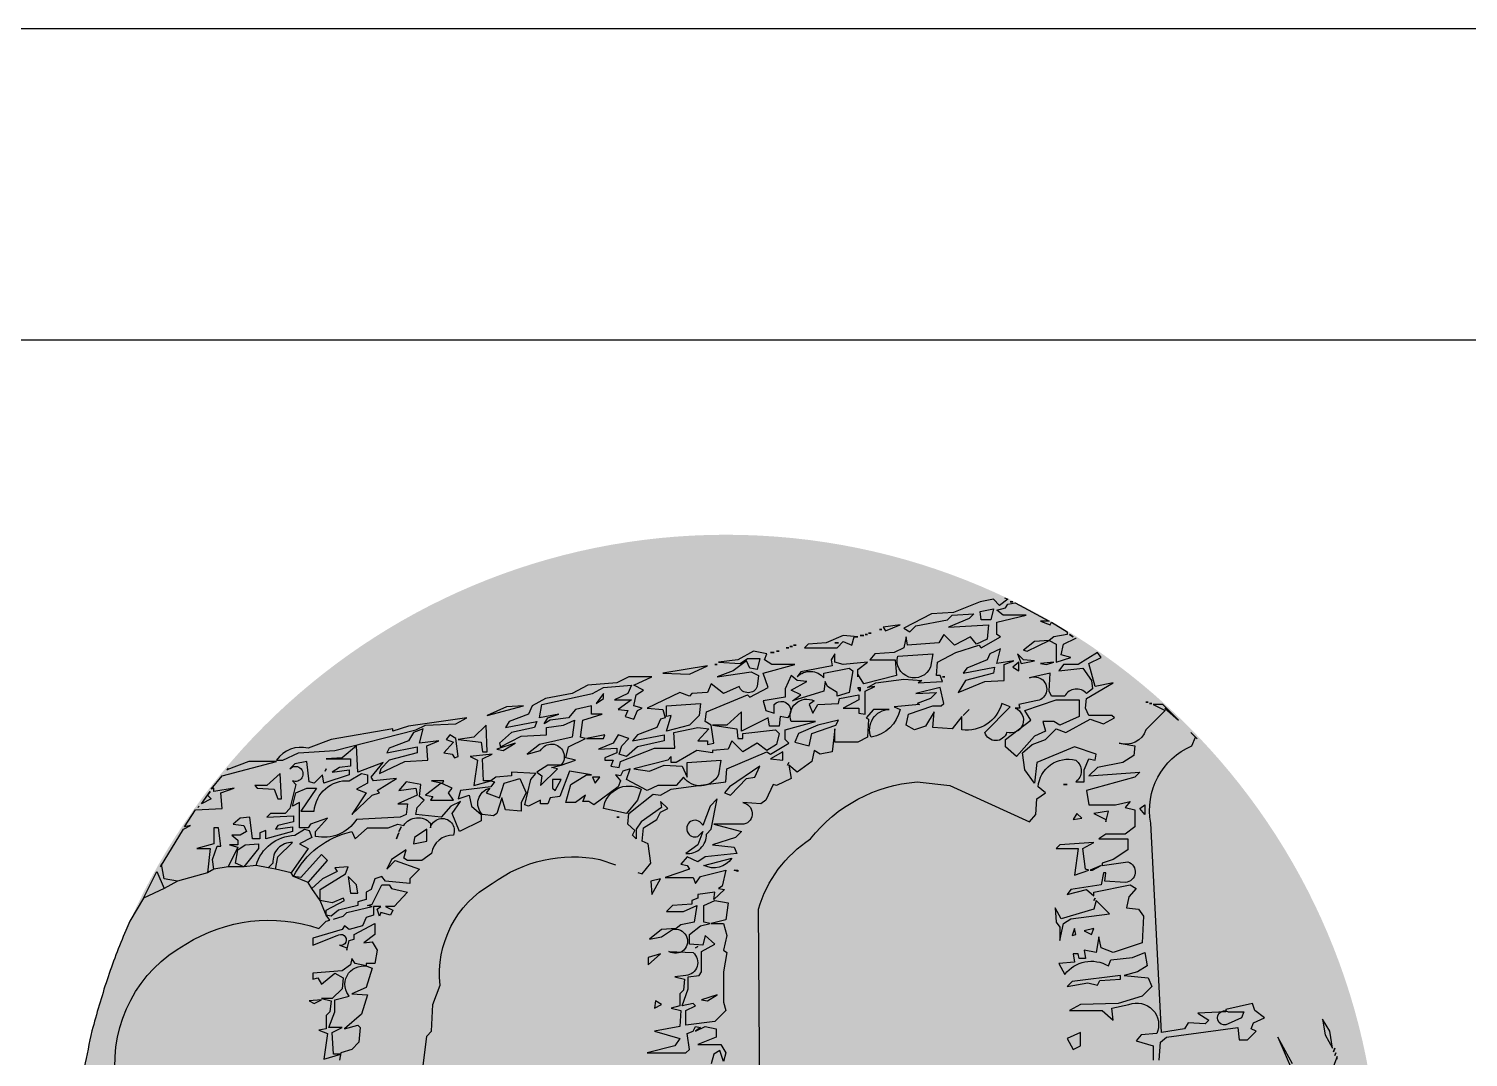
# Model space of a CAD drawing. Header units: millimetres. Extents: x -2368 to 4502, y -2283 to 2217.
# Drawn here: x 4111.9 to 4220.4, y -1607.7 to -1530.1 of the extents above; entities that cross this region are included whole.
import ezdxf

# ---------------------------------------------------------------- set-up
doc = ezdxf.new("R2010")
doc.units = ezdxf.units.MM
doc.header["$LTSCALE"] = 50
doc.layers.add('CARIMBO', color=7, linetype='Continuous')
doc.layers.add('F-LOGO', color=7, linetype='Continuous')

# ---------------------------------------------------------------- blocks, each defined once
blk = doc.blocks.new('LOGO_CP')
at = {"layer": 'F-LOGO', "true_color": 0xfbb000}
h = blk.add_hatch(color=40, dxfattribs=at)
h.dxf.hatch_style = 1
h.paths.add_polyline_path([(41.34782747725466, 0.1697726814533667, 1), (-41.49464731943817, 0.1697726814533667, 1)])
at = {"layer": 'F-LOGO'}
h = blk.add_hatch(color=1, dxfattribs=at)
h.dxf.hatch_style = 1
h.paths.add_polyline_path([(29.71164504030957, 28.73606410090957), (29.48120185892685, 28.19836334435405), (27.03026033195919, 25.52084648096712), (26.02455413821507, 26.35481789330657), (25.79411095683236, 27.58384819400481), (26.20558130442577, 28.64600390616015), (27.17677004511779, 29.81146561402073), (27.90650678615702, 30.54120235506052)])
h = blk.add_hatch(color=1, dxfattribs=at)
h.dxf.hatch_style = 1
h.paths.add_polyline_path([(17.99744998677625, 27.81429137538583), (15.09951177947141, 29.1806467340246, -0.02287315916025112), (14.88646703813492, 29.19695046367161), (14.88646703813492, 29.2810956750066), (9.907384758056194, 29.02595619771494, -0.09489473079373427), (9.099314827418763, 28.73170176029844), (8.315041806539282, 28.44611284306477), (8.28042917187986, 28.42880652573506), (8.26751588044999, 28.42880652573506), (6.670809302636824, 27.84737417939873), (6.667326902211698, 27.81429137538583), (6.473505883686357, 27.77552717168037), (2.44253524356236, 24.74171562363977), (0.5989897925151126, 21.36188229671921), (0.06128903596027158, 18.21249215117955), (-0.01552535783639541, 15.0631020056399), (-0.2459685392154825, 13.40981412576371), (-0.09233975162942443, 11.37601110354472), (-0.09233975162942443, 8.687507320766882), (0.432516630882219, 6.456867695093648), (2.058463274593578, 5.845374750401844), (1.981648880800548, 17.82842018221134, -0.176951), (5.284667813926262, 22.28365502224306, -0.2104109999999997), (12.04433446776738, 25.89393153054453), (14.11832310019736, 25.66348834916362), (19.18807309057729, 23.35905653535411), (19.57214505954607, 23.81994289811603), (19.6489594533391, 24.81853001743348), (20.18666020989394, 25.2026019864017), (19.72577384713577, 25.58667395536991, -0.01934600559222316), (19.742497606921, 25.73248017942199), (19.51701943576472, 26.00147168185577), (19.49533066575304, 25.81711713675093), (18.88081551540154, 26.66207546848107), (18.86387457659066, 26.78066204016869)])
h.paths.add_polyline_path([(0.6758041863081417, 20.28648078360817), (0.6758041863081417, 20.20966638981445), (0.4453610049290546, 20.28648078360817)], flags=16)
h = blk.add_hatch(color=1, dxfattribs=at)
h.dxf.hatch_style = 1
edge = h.paths.add_edge_path()
edge.add_line((-5.474568272961278, 21.98587923024484), (-6.012269029516119, 22.75402316818127))
edge.add_line((-6.012269029519757, 22.75402316818138), (-6.242712210900663, 23.13809513714971))
edge.add_line((-6.242712210898842, 23.1380951371496), (-7.164484936422467, 23.52216710611781))
edge.add_line((-7.164484936422468, 23.52216710611793), (-7.318113724010345, 23.75261028749883))
edge.add_line((-7.318113724012164, 23.75261028749883), (-7.976523813442782, 24.07807392000409))
edge.add_line((-7.976523813440961, 24.07807392000409), (-8.636057715312289, 24.17876618230473))
edge.add_line((-8.636057715312289, 24.17876618230473), (-9.432994513407264, 24.38014692830023))
edge.add_line((-9.432994513407264, 24.38014692830034), (-10.27426822877396, 24.39244628711861))
edge.add_line((-10.27426822877396, 24.3924462871185), (-11.2363259155486, 24.30143103186349))
edge.add_line((-11.2363259155486, 24.30143103186349), (-12.10161228146035, 24.22747617755038))
edge.add_line((-12.10161228146035, 24.22747617755038), (-13.07397230275319, 24.05038607949705))
edge.add_line((-13.07397230275683, 24.05038607949705), (-14.61026017863014, 23.89675729190974))
edge.add_line((-14.61026017862832, 23.89675729190963), (-15.6088472979468, 23.43587092914771))
edge.add_line((-15.60884729794497, 23.43587092914782), (-17.37557835519919, 22.51409820362397))
edge.add_line((-17.37557835519919, 22.51409820362397), (-19.52638138142219, 20.36329517740176))
edge.add_line((-19.52638138142219, 20.36329517740165), (-21.36992683246944, 17.44434821324301))
edge.add_line((-21.36992683246944, 17.44434821324313), (-22.36962867106604, 14.36564150546047))
edge.add_line((-22.36962867106422, 14.36564150546036), (-22.82940031454609, 12.37459822286206))
edge.add_line((-22.82940031454791, 12.37459822286206), (-23.6743586462785, 8.303435351798553))
edge.add_line((-23.6743586462785, 8.303435351798667), (-23.98161622145244, 6.920776263513003))
edge.add_line((-23.98161622145062, 6.92077626351289), (-24.09683781214198, 5.691745962814535))
edge.add_line((-24.09683781214198, 5.691745962814649), (-24.21205940283152, 2.926427786243209))
edge.add_line((-24.21205940283334, 2.926427786243095), (-23.36710107110275, 1.69739748554474))
edge.add_line((-23.36710107110639, 1.697397485544741), (-22.29169955799489, 1.697397485544741))
edge.add_line((-22.29169955799307, 1.697397485544741), (-21.13650771424409, 1.539719934044172))
edge.add_line((-21.13650771424227, 1.539719934044172), (-20.29974627513593, 2.935909569419493))
edge.add_line((-20.29974627513593, 2.935909569419493), (-19.07071597443837, 8.850617891530586))
edge.add_line((-19.07071597444019, 8.850617891530701), (-18.76345839926625, 9.541947435673533))
edge.add_line((-18.76345839926444, 9.541947435673418), (-18.6814230496916, 11.76008307251282))
edge.add_line((-18.6814230496916, 11.76008307251294), (-18.22053668692979, 12.98911337321129))
edge.add_arc((-8.122196716105917, 11.42579777544364), 10.218631308769, 126.98686350499261, 171.1999447298928, ccw=False)
edge.add_arc((-9.392137106826793, 11.48940151944685), 9.454315808083116, 64.97299803012743, 121.06069205266701, ccw=False)
edge.add_line((-5.39253292339208, 20.05603760222726), (-5.039116984790324, 20.5104295232856))
edge.add_line((-5.039116984788507, 20.51042952328549), (-4.859429658292811, 20.75075539052732))
edge.add_line((-4.859429658294629, 20.75075539052733), (-5.090496303996132, 21.06410650472099))
edge.add_line((-5.090496303996132, 21.06410650472099), (-5.474568272964915, 21.98587923024484))
h = blk.add_hatch(color=1, dxfattribs=at)
h.dxf.hatch_style = 1
h.paths.add_polyline_path([(-37.88746182672433, 17.07154664121922, 0.02571872554274176), (-39.3511923896651, 13.33309509847529, 0.012893788624096), (-38.53604351634018, 10.31389345685331, -0.2026200087880888), (-34.35155938359689, 15.60080276219541, -0.2089750550056172), (-26.46098422076168, 16.76887781077921), (-25.29808418317207, 17.10113496437807), (-25.82516167250151, 18.36612093876687), (-26.6475275354684, 19.54092931443547), (-28.50775665574839, 20.31602478121865), (-29.51225257459784, 20.51692396498908), (-31.66305560081901, 20.51692396498908), (-32.58482832634262, 20.36329517740165), (-32.96890029531141, 20.13285199602075), (-34.88926014015169, 19.59515123946522), (-37.12408557825353, 18.37615554595599)])
at = {"layer": 'F-LOGO', "color": 1}
for points in [[(17.592974689936, 37.59494275944286, -0.001435320821729145), (17.80541400229185, 37.49290499338581), (17.26771324573701, 37.10883302441749), (16.88364127676823, 37.49290499338581), (16.03868294503763, 37.3392762057984), (14.34876628158008, 36.64794666165567), (12.96610719329101, 36.57113226786197), (11.19937613604043, 35.64935954233823), (11.58344810500557, 35.4189163609572), (11.96752007397436, 35.80298832992554), (13.9646943126113, 36.18706029889375), (14.27195188778342, 36.49431787406826), (15.65461097606885, 36.57113226786197), (15.34735340089674, 36.26387469268735), (14.04150870640433, 35.72617393613183), (16.57638370159611, 35.87980272371914), (16.49956930779944, 34.9580299981954), (15.80823976365854, 34.65077242302078), (15.42416779468976, 35.11165878578259), (14.42558067537311, 34.57395802922707), (13.73425113122857, 35.26528757337001), (13.42699355605646, 34.72758681681427), (11.42981931741951, 34.57395802922707), (11.35300492362649, 35.11165878578259), (11.19937613604043, 34.42032924163976), (10.58486098568892, 34.11307166646526), (9.35583068498954, 34.03625727267154), (9.048573109817422, 33.65218530370333), (10.66167537948195, 33.65218530370333), (10.73848977327498, 32.65359818438588), (8.664501140848639, 32.11589742783036), (8.28042917187986, 32.73041257817937), (8.28042917187986, 32.57678379059217), (8.28042917187986, 33.0376701533541), (8.894944322227726, 33.49855651611603), (7.358656446356234, 33.3449277285286), (6.820955689801394, 33.49855651611603), (6.820955689801394, 34.03625727267154), (6.590512508418668, 33.65218530370333), (6.667326902211698, 33.26811333473501), (4.670152663578392, 32.88404136576679), (4.439709482195667, 32.57678379059217, -0.44768), (6.129626145656857, 32.49996939679846), (6.129626145656857, 32.80722697197308), (7.742728415325017, 33.1144845471477), (7.973171596704104, 32.9608557595605), (7.742728415325017, 31.57819667127472), (6.974584477387451, 31.34775348989371), (6.974584477387451, 31.57819667127472), (6.360069327039581, 31.96226864024293), (6.206440539449884, 32.26952621541756), (6.129626145656857, 31.65501106506843), (4.132451907023551, 31.0404959147192), (4.670152663578392, 31.42456788368742), (4.055637513226884, 31.73182545886203), (5.054224632547175, 32.26952621541756), (4.439709482195667, 32.34634060921127), (4.055637513226884, 32.65359818438588), (3.671565544261739, 31.80863985265574), (3.671565544261739, 31.27093909610011), (2.288906455976302, 31.0404959147192), (2.44253524356236, 30.42598076436996), (2.980236000117201, 30.27235197678266), (2.980236000117201, 30.81005273333818, -1.068289), (3.825194331847797, 29.96509440160804), (3.364307969085985, 30.04190879540175), (3.287493575292955, 29.42739364505252), (2.672978424945086, 29.42739364505252), (2.596164031148418, 29.96509440160804), (0.9062473676872282, 29.1201360698779), (0.9062473676872282, 30.34916637057637), (-0.01552535783639541, 29.50420803884623), (-0.9372980833600194, 29.50420803884623), (0.5989897925151126, 29.2737648574651), (0.6758041863081417, 28.65924970711609), (0.9830617614838957, 28.65924970711609), (0.9830617614838957, 28.96650728229071), (3.05705039391023, 29.19695046367161), (3.287493575292955, 28.96650728229071), (3.133864787703259, 28.27517773814776), (2.51934963735539, 27.89110576917943), (1.90483448700752, 28.35199213194147), (0.9830617614838957, 27.81429137538584), (0.2917322173393586, 28.50562091952867), (0.06128903596027158, 27.96792016297314), (-0.9372980833600194, 27.89110576917943), (-0.9372980833600194, 27.73747698159224), (-1.935885202676672, 27.89110576917943), (-3.24172989716908, 27.122961831243), (-3.548987472344833, 27.122961831243), (-3.548987472344833, 27.50703380021133), (-3.779430653723921, 27.2765906188302), (-5.930233679946923, 26.73888986227468), (-4.931646560626632, 26.58526107468748), (-4.009873835103008, 26.96933304365569), (-2.857657928200297, 26.8925186498621), (-2.550400353024543, 26.20118910571915), (-2.550400353024543, 27.122961831243), (-0.3995973268015407, 27.2765906188302), (-0.5532261143912365, 26.35481789330657, -0.5594020000000001), (-2.780843534407267, 26.20118910571915), (-3.24172989716908, 25.66348834916363), (-4.39394580407179, 25.66348834916363), (-5.085275348216328, 25.35623077398901), (-6.391120042708733, 26.04756031813196), (-6.16067686132601, 26.73888986227468), (-6.621563224087822, 26.58526107468748), (-6.775192011677516, 26.27800349951286), (-7.082449586849632, 26.35481789330657), (-6.775192011677516, 25.97074592433825), (-6.928820799263574, 25.58667395536991), (-8.46510867513507, 24.43445804846527), (-8.772366250310823, 24.66490122984618), (-9.156438219279606, 24.66490122984618), (-9.00280943168991, 25.04897319881451), (-9.617324582041418, 24.58808683605258), (-10.23183973238929, 24.58808683605258), (-9.924582157217172, 25.74030274295734), (-8.925995037900519, 26.35481789330657), (-8.618737462724766, 26.35481789330657), (-10.0013965510102, 26.58526107468748), (-10.61591170135807, 24.97215880502068), (-11.23042685170594, 24.8953444112272), (-11.38405563929564, 24.51127244225887), (-11.84494200205745, 24.51127244225887), (-11.84494200205745, 24.74171562363978), (-12.61308593999502, 24.35764365467156), (-12.8435291213741, 24.43445804846527), (-12.45945715240532, 26.04756031813196), (-12.15219957722957, 26.43163228710017), (-13.6884874531047, 26.50844668089377), (-13.6884874531047, 26.27800349951286), (-14.68707457242135, 26.20118910571915), (-14.99433214759711, 25.97074592433825), (-14.76388896621438, 25.89393153054453), (-14.99433214759711, 25.58667395536991), (-16.91469199243738, 25.35623077398901), (-17.06832078002708, 24.81853001743349), (-16.37699123588254, 25.04897319881451), (-16.22336244829648, 24.35764365467156), (-15.60884729794497, 23.81994289811604), (-15.60884729794497, 23.43587092914782), (-16.99150638623041, 22.74454138500488), (-17.45239274899222, 23.89675729190964), (-16.91469199243738, 24.66490122984618), (-17.52920714278525, 24.35764365467156), (-18.14372229313676, 23.66631411052873), (-19.75682456280128, 23.81994289811604), (-19.68001016900825, 24.28082926087797), (-19.21912380624644, 24.74171562363978), (-19.52638138142219, 24.97215880502068), (-19.44956698762917, 25.74030274295734), (-20.37133971315279, 25.89393153054453), (-20.83222607591096, 25.35623077398901), (-19.75682456280128, 25.50985956157643), (-19.68001016900825, 25.04897319881451), (-20.90904046970763, 24.51127244225887), (-20.29452531935612, 24.51127244225887), (-20.37133971315279, 23.81994289811604), (-20.75541168211794, 23.66631411052873), (-23.52072985869245, 23.51268532294154, -0.310233), (-26.13241924767362, 22.43728380983038), (-26.13241924767362, 22.74454138500488), (-25.3642753097397, 23.58949971673502), (-26.43967682284937, 23.20542774776681), (-26.59330561043544, 22.9749845663859), (-27.13100636699028, 22.9749845663859), (-27.13100636699028, 24.58808683605258), (-27.59189272975572, 24.35764365467156), (-27.361449548373, 25.2026019864017), (-26.6701200042321, 25.50985956157643), (-26.05560485388059, 25.50985956157643), (-27.05419197319724, 24.05038607949706), (-26.20923364146665, 24.05038607949706, -0.409872), (-23.98161622145062, 25.97074592433825), (-23.21347228351669, 26.43163228710017), (-22.82940031454791, 26.35481789330657), (-22.82940031454791, 25.81711713675094), (-23.52072985869245, 25.43304516778272), (-22.90621470834094, 25.2026019864017), (-23.82798743386456, 23.81994289811604), (-22.52214273937216, 25.04897319881451), (-22.06125637661034, 25.2026019864017), (-22.21488516420004, 25.35623077398901), (-20.98585486350066, 26.12437471192544), (-22.44532834558276, 25.97074592433825), (-22.59895713316882, 26.20118910571915), (-21.83081319523125, 27.122961831243), (-23.44391546489578, 26.50844668089377), (-23.52072985869245, 28.19836334435405), (-24.44250258421607, 27.43021940641762), (-25.44108970353272, 27.35340501262391), (-23.90480182765759, 27.35340501262391), (-23.90480182765759, 26.8925186498621), (-24.59613137180213, 26.81570425606839), (-25.05701773456394, 26.50844668089377), (-23.98161622145062, 26.66207546848108), (-23.98161622145062, 26.35481789330657), (-25.59471849112242, 25.81711713675094), (-25.67153288491181, 26.35481789330657), (-26.20923364146665, 25.81711713675094), (-26.5164912166424, 25.89393153054453), (-26.6701200042321, 27.19977622503671), (-27.43826394216603, 27.04614743744941), (-27.74552151734178, 26.73888986227468, -1.930435), (-27.59189272975572, 25.97074592433825), (-27.361449548373, 25.74030274295734), (-27.74552151734178, 24.20401486708425), (-28.05277909251754, 23.89675729190964), (-28.97455181804116, 23.89675729190964), (-29.20499499942025, 23.66631411052873), (-27.51507833595906, 23.74312850432244), (-27.51507833595906, 23.35905653535411), (-28.51366545527935, 23.12861335397321), (-28.66729424286541, 22.8981701725923), (-27.59189272975572, 23.0517989601795), (-27.59189272975572, 22.74454138500488), (-29.28180939321328, 22.28365502224307), (-29.28180939321328, 22.82135577879859), (-29.66588136218206, 22.66772699121117), (-29.66588136218206, 22.28365502224307), (-30.12676772494387, 22.28365502224307), (-30.28039651252993, 23.66631411052873), (-30.89491166288144, 23.58949971673502), (-31.35579802564325, 23.20542774776681), (-30.66446848149871, 23.12861335397321), (-30.51083969391265, 22.74454138500488), (-30.89491166288144, 22.51409820362397), (-31.43261241943628, 22.51409820362397), (-31.0485404504675, 22.20684062844936), (-31.0485404504675, 21.89958305327474), (-31.58624120702234, 21.89958305327474), (-31.0485404504675, 21.74595426568754), (-31.663055600819, 20.51692396498908), (-32.58482832634262, 20.36329517740165), (-32.66164272013565, 20.97781032775089), (-32.3543851449599, 21.82276865948114), (-32.12394196358081, 21.82276865948114), (-32.27757075116687, 22.9749845663859), (-32.58482832634262, 22.9749845663859), (-32.58482832634262, 21.97639744706845), (-33.66022983945231, 21.66913987189383), (-32.81527150772171, 21.66913987189383), (-32.96890029531141, 20.13285199602075), (-34.88926014015169, 19.59515123946522), (-35.73421847188228, 19.74878002705253), (-35.88784725946834, 20.67055275257638), (-35.96466165326137, 20.51692396498908), (-34.5051881711829, 22.8981701725923), (-34.0443018084211, 23.12861335397321), (-34.42837377738987, 23.0517989601795), (-33.73704423324534, 24.12720047329054), (-32.04712756978778, 24.20401486708425), (-32.12394196358081, 25.2026019864017), (-31.27898363185022, 25.50985956157643), (-32.58482832634262, 25.2794163801953), (-32.58482832634262, 25.50985956157643), (-32.73845711392869, 25.43304516778272), (-32.04712756978778, 26.27800349951286), (-28.59047984907238, 27.19977622503671), (-30.3572109063266, 27.19977622503671), (-31.73986999461204, 26.66207546848108, -0.0008770137354755256), (-31.64804448330187, 26.77300217108478, -0.0008770137354755256)], [(-5.678677964634061, 20.1541444735106), (-5.39253292339208, 20.05603760222726), (-4.854832166833603, 20.74736714636998), (-5.008460954423297, 21.97639744706845), (-5.39253292339208, 22.13002623465564), (-5.315718529595415, 22.9749845663859), (-4.470760197868458, 23.51268532294154), (-4.240317016485733, 23.97357168570335), (-3.779430653723921, 24.20401486708425), (-4.240317016485733, 24.66490122984618), (-4.163502622692704, 24.28082926087797), (-5.469347317185111, 23.35905653535411), (-5.776604892357227, 22.8981701725923), (-5.776604892357227, 22.28365502224307), (-6.00704807373995, 22.51409820362397), (-5.853419286150256, 22.82135577879859), (-6.314305648915706, 23.20542774776681), (-6.237491255119039, 23.89675729190964), (-4.701203379247545, 25.12578759260811), (-4.240317016485733, 25.04897319881451), (-3.548987472344833, 25.43304516778272), (-0.09233975162942443, 25.89393153054453), (-0.01552535783639541, 26.73888986227468), (2.51934963735539, 27.81429137538584), (2.749792818738114, 27.66066258779853), (3.902008725640826, 28.35199213194147), (3.671565544261739, 28.58243531332238), (3.671565544261739, 29.19695046367161), (5.591925389102016, 29.73465122022714), (4.055637513226884, 29.73465122022714, -0.678639), (5.515110995308987, 31.0404959147192), (5.207853420133233, 30.81005273333818), (5.438296601515958, 30.27235197678266), (5.745554176688074, 30.81005273333818), (7.051398871180481, 30.88686712713189), (7.12821326497351, 31.19412470230651), (8.357243565672887, 31.42456788368742), (8.357243565672887, 31.11731030851279), (7.358656446356234, 30.57960955195728), (8.357243565672887, 30.57960955195728), (8.357243565672887, 30.27235197678266), (8.74131553464167, 30.19553758298895), (8.74131553464167, 31.65501106506843), (9.35583068498954, 31.96226864024293), (8.894944322227726, 31.88545424644923), (9.432645078782569, 32.19271182162385), (11.19937613604043, 32.42315500300487), (12.35159204294314, 32.34634060921127), (12.12114886156405, 32.19271182162385), (13.65743673743554, 32.26952621541756), (13.50380794984948, 32.65359818438588), (13.27336476846676, 32.65359818438588), (13.35017916225979, 33.49855651611603), (14.50239506916614, 34.11307166646526), (15.96186855124461, 34.57395802922707), (16.11549733883066, 34.42032924163976), (17.34452763953004, 35.11165878578259), (17.11408445815096, 35.26528757337001), (17.11408445815096, 36.03343151130645), (18.9576299091982, 36.49431787406826), (17.49815642711974, 36.49431787406826), (17.11408445815096, 36.80157544924288), (17.65178521470579, 36.95520423683029), (17.80541400229185, 37.1856474182112), (18.26630036505366, 37.2624618120048), (20.41710339127667, 36.11024590510015), (19.87940263472183, 36.11024590510015), (20.49391778506969, 35.87980272371914), (20.57073217886272, 36.03343151130645), (21.56931929818301, 35.4189163609572), (21.56931929818301, 35.26528757337001), (20.72436096645242, 35.11165878578259), (20.41710339127667, 34.88121560440169), (20.87798975403848, 34.65077242302078), (20.87798975403848, 33.49855651611603), (21.7997624795621, 33.80581409129053), (21.18524732921423, 33.95944287887784), (21.33887611680029, 34.65077242302078), (22.10702005473786, 35.034844391989), (22.13077925936295, 35.01858809408605)], [(2.058463274593578, 5.845374750401845), (1.981648880800548, 17.82842018221135, -0.176951), (5.284667813926262, 22.28365502224307, -0.210411), (12.04433446776738, 25.89393153054453), (14.11832310019736, 25.66348834916363), (19.18807309057729, 23.35905653535411), (19.57214505954607, 23.81994289811604), (19.6489594533391, 24.81853001743349), (20.18666020989394, 25.2026019864017), (19.72577384713577, 25.58667395536991, -0.469616), (22.10702005473786, 27.2765906188302, -0.509716), (22.10702005473786, 25.89393153054453), (22.6447208112927, 25.89393153054453), (22.6447208112927, 26.66207546848108), (22.95197838646845, 27.35340501262391), (23.3360503554336, 27.2765906188302), (23.41286474923026, 27.66066258779853), (22.03020566094119, 28.12154895056034), (19.6489594533391, 27.122961831243), (19.49533066575304, 25.81711713675094), (18.88081551540154, 26.66207546848108), (18.72718672781548, 27.73747698159224), (19.34170187816698, 28.27517773814776), (20.18666020989394, 28.58243531332238), (20.87798975403848, 29.2737648574651), (21.49250490438635, 29.0433216760843), (23.02879278026148, 29.88828000781432), (23.87375111199207, 29.58102243263971), (24.56508065613297, 29.96509440160804), (24.41145186854692, 30.11872318919524), (22.95197838646845, 30.11872318919524), (22.72153520508573, 30.57960955195728), (22.79834959887875, 31.19412470230651), (24.48826626233995, 32.19271182162385), (23.3360503554336, 31.96226864024293), (22.95197838646845, 33.42174212232231), (23.72012232440238, 33.80581409129053), (23.4896791430233, 34.11307166646526), (22.26064884232391, 33.3449277285286), (21.33887611680029, 33.3449277285286), (21.03161854162454, 32.9608557595605), (22.56790641749967, 33.1144845471477), (23.10560717405451, 32.34634060921127), (23.18242156784754, 31.80863985265574), (22.79834959887875, 31.50138227748113, 0.5287069999999999), (21.41569051059332, 31.34775348989371), (20.57073217886272, 31.34775348989371), (20.41710339127667, 31.65501106506843), (20.49391778506969, 32.80722697197308), (19.18807309057729, 32.49996939679846, -1.184289), (19.57214505954607, 31.0404959147192), (18.49674354643639, 30.81005273333818), (18.57355794022942, 30.57960955195728), (18.26630036505366, 30.57960955195728, -0.974351), (17.72859960849882, 29.0433216760843, -0.755966), (16.34594052021339, 29.0433216760843), (17.95904278987791, 30.65642394575099), (17.42134203332307, 30.88686712713189, -0.370773), (14.88646703813492, 29.19695046367161), (14.88646703813492, 30.04190879540175), (14.27195188778342, 29.2737648574651), (13.04292158708767, 29.35057925125881), (13.1197359808807, 30.34916637057637), (12.58203522432222, 29.42739364505252), (11.89070568018133, 29.19695046367161), (11.35300492362649, 29.50420803884623), (11.50663371121254, 30.19553758298895), (13.04292158708767, 30.73323833954447), (13.58062234364252, 30.73323833954447), (13.73425113122857, 30.88686712713189), (13.50380794984948, 31.88545424644923), (11.96752007397436, 31.50138227748113), (13.27336476846676, 31.57819667127472), (12.88929279949798, 31.19412470230651), (12.04433446776738, 30.88686712713189), (12.19796325535708, 30.81005273333818), (10.58486098568892, 30.65642394575099), (10.9689329546577, 30.50279515816356, -0.305267), (9.125387503610453, 28.73606410090957, -0.5171359999999999), (10.27760341051316, 30.50279515816356), (9.27901629119651, 30.50279515816356), (8.818129928434699, 29.96509440160804), (8.971758716024395, 29.88828000781432), (8.894944322227726, 28.73606410090957), (8.28042917187986, 28.42880652573507), (6.820955689801394, 28.42880652573507), (6.820955689801394, 29.2737648574651), (6.667326902211698, 27.81429137538584), (5.89918296427777, 27.66066258779853), (5.515110995308987, 27.89110576917943), (5.361482207719291, 27.19977622503671), (4.439709482195667, 26.50844668089377), (3.902008725640826, 26.96933304365569), (4.055637513226884, 26.12437471192544), (3.133864787703259, 25.66348834916363), (2.903421606324172, 25.74030274295734), (2.44253524356236, 24.74171562363978), (2.135277668386607, 24.51127244225887), (0.9830617614838957, 24.58808683605258, -0.8131), (1.059876155276925, 23.20542774776681), (-0.8604836895633525, 23.20542774776681), (0.9062473676872282, 22.74454138500488), (0.5221753987220836, 22.36046941603666), (-0.9372980833600194, 21.89958305327474), (0.4453610049290546, 21.74595426568754), (0.5989897925151126, 21.36188229671922), (-1.398184446121831, 21.13143911533831), (-1.859070808883643, 20.82418154016369), (-2.550400353024543, 21.13143911533831), (-2.934472321993326, 20.67055275257638), (-2.550400353024543, 20.59373835878279), (-2.396771565438485, 20.36329517740165), (-3.933059441309978, 19.82559442084624), (-2.16632838405576, 19.82559442084624), (-2.012699596469701, 19.44152245187803), (-1.705442021293948, 19.90240881463984), (-0.09233975162942443, 20.28648078360817), (-0.3227829330085117, 19.28789366429061), (-0.5532261143912365, 19.13426487670341), (-0.1691541454224534, 19.0574504829097), (-0.8604836895633525, 18.44293533256047), (-0.7836692957703235, 18.90382169532251), (-1.859070808883643, 18.75019290773508), (-1.859070808883643, 18.51974972635418), (-2.243142777852427, 18.36612093876687), (-2.243142777852427, 18.13567775738585), (-3.472173078548166, 18.05886336359214), (-3.856245047516949, 17.67479139462404), (-2.780843534407267, 17.67479139462404), (-1.935885202676672, 18.05886336359214), (-2.089513990262731, 16.98346185048109), (-2.934472321993326, 16.8298330628939), (-3.24172989716908, 16.59938988151299), (-4.163502622692704, 16.52257548771928), (-4.931646560626632, 15.90806033737005), (-4.163502622692704, 16.06168912495735), (-3.472173078548166, 16.52257548771928, -1.534095), (-3.702616259930891, 15.13991639943361), (-2.16632838405576, 15.06310200563991, -0.666612), (-2.627214746817571, 13.60362852356053), (-3.318544290962108, 13.52681412976682), (-2.704029140610601, 13.37318534217962), (-2.780843534407267, 12.68185579803668), (-3.011286715786355, 12.45141261665577), (-3.011286715786355, 11.68326867871934), (-3.548987472344833, 11.52963989113192), (-2.934472321993326, 11.37601110354473), (-3.011286715786355, 10.37742398422716), (-4.624388985454516, 10.07016640905255), (-3.011286715786355, 9.609280046290735), (-3.318544290962108, 9.148393683528923), (-5.085275348216328, 8.687507320766883), (-2.627214746817571, 8.687507320766883), (-2.396771565438485, 8.91795050214779), (-2.550400353024543, 9.916537621465352), (-2.16632838405576, 10.07016640905255), (-2.012699596469701, 10.37742398422716), (-1.705442021293948, 10.30060959043368), (-2.012699596469701, 10.07016640905255), (-1.398184446121831, 10.37742398422716), (-0.7068549019772945, 10.22379519663997), (-0.7068549019772945, 9.686094440084446), (-1.859070808883643, 9.225208077322407), (-0.3995973268015407, 9.225208077322407), (-0.09233975162942443, 8.687507320766883), (-0.2459685392154825, 8.14980656421136), (-0.4764117205945695, 8.841136108354306), (-0.8604836895633525, 8.610692926973172), (-1.014112477153049, 7.996177776624165)], [(27.77217907721706, 30.58360831400392), (28.63624352719625, 29.81146561402073), (27.6376564078796, 30.81005273333818), (27.02314125753173, 30.81005273333818), (27.79128519546565, 30.42598076436996), (26.56225489476992, 29.19695046367161, -0.410595), (24.87233823130873, 28.35199213194147), (25.87092535062538, 28.19836334435405), (25.79411095683236, 27.58384819400482), (25.10278141269145, 27.122961831243), (23.4896791430233, 26.81570425606839), (22.95197838646845, 26.27800349951286), (26.17818292580113, 26.50844668089377), (25.87092535062538, 26.20118910571915), (22.79834959887875, 25.35623077398901), (22.95197838646845, 24.43445804846527), (24.641895049926, 24.43445804846527), (25.56366777544963, 24.66490122984618), (25.25641020027751, 24.28082926087797), (25.87092535062538, 24.12720047329054), (25.87092535062538, 23.0517989601795), (25.25641020027751, 22.59091259741768), (24.02737989957813, 22.59091259741768), (23.56649353681632, 22.28365502224307), (25.41003898786357, 22.28365502224307), (25.41003898786357, 21.59232547810012), (24.48826626233995, 20.97781032775089), (23.79693671819905, 20.74736714636998), (23.79693671819905, 20.59373835878279), (25.41003898786357, 20.82418154016369, -0.841606), (25.25641020027751, 19.51833684567174), (23.9505655057851, 19.59515123946522), (24.02737989957813, 20.13285199602075), (23.87375111199207, 20.13285199602075), (23.72012232440238, 19.36470805808432), (21.7997624795621, 19.0574504829097), (21.56931929818301, 18.75019290773508), (22.79834959887875, 19.0574504829097), (23.25923596164057, 18.67337851394137), (23.25923596164057, 18.90382169532251), (25.56366777544963, 19.36470805808432), (25.94773974441841, 19.13426487670341), (25.4868533816566, 18.59656412014789), (25.33322459407054, 17.90523457600494), (26.10136853200811, 17.82842018221135), (26.40862610718022, 17.36753381944942), (26.33181171338719, 15.67761715598914), (24.48826626233995, 15.06310200563991), (23.72012232440238, 15.37035958081452), (23.56649353681632, 16.06168912495735), (23.41286474923026, 15.06310200563991), (22.6447208112927, 15.21673079322721), (22.72153520508573, 14.67903003667158), (22.33746323611694, 14.67903003667158), (22.26064884232391, 14.98628761184619), (21.9533912671518, 14.98628761184619), (22.03020566094119, 14.44858685529067), (21.03161854162454, 14.37177246149696), (21.41569051059332, 13.68044291735424, -0.379842), (24.18100868716419, 14.21814367390976), (24.33463747475389, 14.60221564287798), (25.71729656303932, 14.75584443046529), (26.48544050097325, 15.06310200563991), (26.63906928856295, 14.21814367390976), (26.02455413821507, 13.83407170494144), (25.17959580648448, 13.60362852356053), (26.71588368235598, 13.44999973597322), (26.9463268637387, 12.9122989794177), (26.33181171338719, 12.29778382906846), (24.7955238375157, 11.83689746630654), (22.41427762990998, 11.76008307251294), (21.72294808576908, 11.37601110354473), (23.79693671819905, 11.37601110354473), (24.48826626233995, 10.76149595319549), (24.41145186854692, 11.52963989113192), (25.4868533816566, 11.76008307251294, -0.671867), (27.25358443891082, 9.916537621465352), (26.25499731959416, 9.839723227671639), (25.94773974441841, 9.455651258703426), (27.02314125753173, 9.148393683528923), (27.02314125753173, 8.226620958005071)], [(27.40721322649688, 8.226620958005071), (27.48402762029354, 9.378836864909829), (27.86809958926233, 9.686094440084446), (32.40014882308741, 10.30060959043368), (32.47696321688045, 9.532465652497022), (33.01466397343529, 9.532465652497022), (33.55236472999012, 10.07016640905255), (33.24510715481802, 10.22379519663997), (33.39873594240407, 10.60786716560818), (34.09006548654497, 10.91512474078269), (33.4755503361971, 11.37601110354473), (33.32192154861104, 11.83689746630654), (31.63200488514985, 11.45282549733844), (31.63200488514985, 11.29919670975102), (29.86527382789563, 11.2223823159573), (30.55660337204016, 10.76149595319549), (30.32616019065744, 10.53105277181459), (29.25075867754776, 10.60786716560818), (29.02031549616504, 10.22379519663997), (27.56084201408657, 9.993352015259063), (26.86951246994203, 23.2822421415604, -0.347876), (29.48120185892685, 28.19836334435405), (29.71164504030957, 28.73606410090957), (29.40438746513382, 29.0433216760843, -0.004023605051069695), (29.81946779030613, 28.63685802078436)], [(-24.9786768792751, 17.1923941940625), (-24.3656881904194, 17.36753381944942), (-24.13524500904031, 17.59797700083033), (-22.52214273937216, 17.98204896979865), (-22.82940031454791, 18.05886336359214), (-22.52214273937216, 18.13567775738585), (-21.90762758902428, 19.36470805808432), (-21.44674122626247, 19.36470805808432), (-21.29311243867642, 19.13426487670341), (-20.29452531935612, 18.90382169532251), (-21.13948365109036, 17.98204896979865), (-21.6771844076452, 17.98204896979865), (-21.21629804487975, 17.75160578841775), (-21.36992683246944, 17.44434821324313), (-21.98444198281732, 17.59797700083033), (-22.06125637661034, 17.36753381944942), (-22.21488516420004, 17.82842018221135), (-21.98444198281732, 17.98204896979865), (-22.44532834558276, 17.98204896979865), (-22.44532834558276, 17.44434821324313), (-22.90621470834094, 17.29071942565571), (-23.13665788972366, 16.75301866910019), (-23.98161622145062, 16.52257548771928), (-24.28887379662638, 16.75301866910019), (-24.44250258421607, 16.52257548771928), (-26.28604803526332, 15.98487473116375), (-26.28604803526332, 15.52398836840183), (-24.74976015938818, 16.13850351875095, -1.588766), (-24.59613137180213, 15.52398836840183), (-24.13524500904031, 15.37035958081452), (-24.13524500904031, 15.21673079322721), (-23.98161622145062, 15.83124594357633), (-23.6743586462785, 15.90806033737005), (-23.6743586462785, 16.21531791254466), (-22.3685139517861, 16.90664745668749), (-22.3685139517861, 16.21531791254466), (-23.059843495927, 15.67761715598914), (-22.52214273937216, 15.75443154978274), (-22.21488516420004, 15.21673079322721), (-22.3685139517861, 14.37177246149696), (-22.90621470834094, 14.37177246149696), (-22.90621470834094, 14.21814367390976), (-23.59754425248547, 14.37177246149696), (-23.82798743386456, 14.67903003667158), (-23.90480182765759, 14.29495806770348), (-24.44250258421607, 13.91088609873515), (-26.28604803526332, 13.75725731114795), (-26.28604803526332, 13.37318534217962), (-25.9787904600912, 13.44999973597322), (-25.74834727870848, 13.06592776700501), (-24.90338894697788, 13.75725731114795), (-24.3656881904194, 13.44999973597322), (-24.44250258421607, 12.75867019183039), (-25.05701773456394, 12.14415504148116), (-25.74834727870848, 12.14415504148116), (-25.13383212835697, 11.99052625389396), (-25.21064652215, 11.29919670975102), (-25.44108970353272, 11.06875352837011), (-25.44108970353272, 10.22379519663997), (-25.90197606629453, 10.14698080284626), (-25.3642753097397, 9.916537621465352), (-25.59471849112242, 8.303435351798669), (-24.5193169780091, 8.610692926973172), (-24.98020334077091, 8.610692926973172), (-25.05701773456394, 9.993352015259063), (-24.44250258421607, 10.30060959043368), (-25.28746091594303, 10.30060959043368), (-24.90338894697788, 11.29919670975102), (-24.90338894697788, 12.06734064768744), (-23.98161622145062, 12.29778382906846), (-24.13524500904031, 12.52822701044948, -0.735966), (-22.52214273937216, 14.06451488632234), (-22.90621470834094, 12.8354845856241), (-23.82798743386456, 12.45141261665577), (-22.82940031454791, 12.37459822286206), (-23.21347228351669, 11.14556792216371), (-24.28887379662638, 10.22379519663997), (-23.44391546489578, 10.45423837802087), (-23.29028667730972, 10.30060959043368), (-23.36710107110639, 9.378836864909829), (-23.82798743386456, 8.91795050214779), (-24.5193169780091, 8.687507320766883), (-24.59613137180213, 8.226620958005071)], [(-19.44956698762917, 6.690333082131986), (-19.06549501866038, 9.762908833878042), (-18.75823744348463, 10.07016640905255), (-18.6814230496916, 11.76008307251294), (-18.22053668692979, 12.9891133732113, -0.299978), (-14.91751775380408, 19.44152245187803, -0.210206), (-8.081036706166287, 20.97781032775089), (-7.089106003486902, 20.63771980111715)], [(-38.80679422362527, 7.151219444893911, -0.30066), (-34.35155938359685, 15.60080276219543, -0.224329), (-25.90197606629453, 16.59938988151299), (-25.44108970353272, 17.0602762442748), (-25.20542556637383, 17.127608854892), (-25.44108970353272, 17.44434821324313), (-25.82516167250151, 18.36612093876687), (-26.36286242905635, 19.13426487670341), (-26.59330561043544, 19.51833684567174), (-27.51507833595906, 19.90240881463984), (-27.66870712354876, 20.13285199602075), (-28.66729424286541, 20.36329517740165), (-29.12818060563086, 20.44010957119547), (-29.89632454356478, 20.59373835878267), (-30.66446848149871, 20.51692396498908), (-31.663055600819, 20.51692396498908), (-32.58482832634262, 20.36329517740165), (-32.96890029531141, 20.13285199602075), (-34.88926014015169, 19.59515123946522), (-35.73421847188228, 19.13426487670341), (-37.04006316637469, 18.51974972635418), (-37.89704272499375, 17.05517289993151), (-38.15302909270258, 16.47075028389105, 0.02151117889548832), (-39.35119238966444, 13.33309509847726, 0.01392078621884074), (-40.30459703464521, 10.09419756163589, 0.007171598238279336), (-40.79251558848273, 7.762861365619926)]]:
    blk.add_lwpolyline(points, format="xyb", dxfattribs=at)
for points in [[(16.73001248918217, 36.18706029889375), (16.11549733883066, 36.18706029889375), (16.03868294503763, 36.72476105544916), (16.88364127676823, 36.87838984303659)], [(18.1126715774676, 37.3392762057984), (17.95904278987791, 37.3392762057984), (18.1126715774676, 37.3392762057984)], [(10.04716022913408, 35.49573075475092), (10.9689329546577, 35.87980272371914), (9.893531441548019, 35.72617393613183)], [(6.974584477387451, 34.42032924163976), (7.358656446356234, 34.80440121060798), (7.896357202911076, 34.57395802922707), (8.049985990500772, 35.11165878578259), (8.28042917187986, 35.11165878578259), (7.358656446356234, 35.18847317957631), (6.283254933242915, 34.72758681681427), (5.131039026340204, 34.65077242302078), (4.900595844961115, 34.42032924163976)], [(7.051398871180481, 34.72758681681427), (6.820955689801394, 34.72758681681427), (7.051398871180481, 34.72758681681427)], [(8.664501140848639, 35.18847317957631), (8.434057959465916, 35.18847317957631), (8.664501140848639, 35.18847317957631)], [(8.894944322227726, 35.26528757337001), (8.74131553464167, 35.26528757337001), (8.894944322227726, 35.26528757337001)], [(9.125387503610453, 35.3421019671635), (8.971758716024395, 35.3421019671635), (9.125387503610453, 35.3421019671635)], [(9.816717047751352, 35.57254514854451), (9.663088260165294, 35.57254514854451), (9.816717047751352, 35.57254514854451)], [(19.03444430299123, 34.18988606025874), (20.41710339127667, 34.88121560440169), (19.49533066575304, 34.80440121060798), (18.80400112161214, 34.26670045405245)], [(21.9533912671518, 35.11165878578259), (21.72294808576908, 35.26528757337001), (21.9533912671518, 35.11165878578259)], [(2.980236000117201, 34.11307166646526), (2.749792818738114, 34.11307166646526), (2.980236000117201, 34.11307166646526)], [(3.287493575292955, 34.18988606025874), (3.133864787703259, 34.18988606025874), (3.287493575292955, 34.18988606025874)], [(3.902008725640826, 34.42032924163976), (3.748379938054768, 34.42032924163976), (3.902008725640826, 34.42032924163976)], [(4.132451907023551, 34.49714363543336), (3.978823119433854, 34.49714363543336), (4.132451907023551, 34.49714363543336)], [(4.362895088402636, 34.57395802922707), (4.20926630081658, 34.57395802922707), (4.362895088402636, 34.57395802922707)], [(14.6560238567522, 31.57819667127472), (16.34594052021339, 32.26952621541756), (17.57497082091276, 32.34634060921127), (17.57497082091276, 33.3449277285286), (18.18948597126063, 33.57537090990962), (17.11408445815096, 33.42174212232231), (17.34452763953004, 34.34351484784617), (16.65319809538914, 34.03625727267154), (16.49956930779944, 33.65218530370333), (15.19372461330704, 33.1144845471477), (14.96328143192795, 32.80722697197308), (16.96045567056126, 33.1912989409414), (16.88364127676823, 32.80722697197308), (15.11691021951401, 32.34634060921127)], [(19.49533066575304, 33.57537090990962), (18.80400112161214, 33.65218530370333), (18.41992915264336, 34.03625727267154), (18.65037233402245, 33.42174212232231)], [(-1.244555658532136, 33.26811333473501), (-4.086688228899675, 32.80722697197308), (-2.396771565438485, 32.73041257817937)], [(-0.6300405081842655, 33.3449277285286), (-0.7836692957703235, 33.3449277285286), (-0.6300405081842655, 33.3449277285286)], [(18.49674354643639, 32.9608557595605), (18.49674354643639, 33.49855651611603), (18.1126715774676, 33.1912989409414)], [(20.72436096645242, 33.49855651611603), (19.87940263472183, 33.42174212232231), (20.26347460369061, 33.3449277285286)], [(13.8110655250216, 32.57678379059217), (13.65743673743554, 32.57678379059217), (13.8110655250216, 32.57678379059217)], [(-7.850593524783561, 31.19412470230651), (-7.850593524783561, 31.50138227748113), (-8.31147988754901, 30.88686712713189)], [(8.434057959465916, 31.65501106506843), (8.28042917187986, 31.88545424644923), (8.434057959465916, 31.88545424644923)], [(18.34311475884669, 27.50703380021133), (17.65178521470579, 28.12154895056034), (17.65178521470579, 28.58243531332238), (19.26488748437032, 29.81146561402073), (18.88081551540154, 30.42598076436996), (20.87798975403848, 31.11731030851279), (22.33746323611694, 31.11731030851279), (22.33746323611694, 30.04190879540175), (21.10843293541756, 29.50420803884623), (20.72436096645242, 29.73465122022714), (20.03303142230788, 29.73465122022714), (20.18666020989394, 29.1201360698779), (19.49533066575304, 28.81287849470328)], [(-12.92034351516713, 30.73323833954447), (-13.99574502828045, 30.65642394575099), (-15.22477532897983, 30.11872318919524)], [(-3.856245047516949, 29.1201360698779), (-3.548987472344833, 30.11872318919524), (-3.856245047516949, 30.04190879540175), (-3.856245047516949, 30.73323833954447), (-1.705442021293948, 30.88686712713189), (-1.782256415086976, 30.11872318919524), (-2.396771565438485, 29.50420803884623)], [(14.96328143192795, 30.11872318919524), (15.34735340089674, 30.50279515816356), (14.96328143192795, 30.11872318919524)], [(26.71588368235598, 30.9636815209256), (26.56225489476992, 30.9636815209256), (26.71588368235598, 30.9636815209256)], [(26.9463268637387, 30.88686712713189), (26.79269807614901, 30.88686712713189), (26.9463268637387, 30.88686712713189)], [(-22.06125637661034, 26.43163228710017), (-20.44815410694582, 27.19977622503671), (-18.98868062486371, 27.2765906188302), (-19.06549501866038, 28.19836334435405), (-18.29735108072282, 28.50562091952867), (-19.52638138142219, 28.35199213194147), (-19.29593820004311, 29.2737648574651), (-19.91045335038734, 29.0433216760843), (-20.21771092556673, 28.50562091952867), (-21.44674122626247, 28.04473455676685), (-21.60037001384853, 27.73747698159224), (-19.68001016900825, 28.12154895056034), (-19.68001016900825, 27.73747698159224), (-21.44674122626247, 27.2765906188302), (-21.98444198281732, 26.73888986227468)], [(-15.22477532897983, 27.81429137538584), (-15.30158972277286, 29.50420803884623), (-16.06973366070678, 28.73606410090957), (-17.06832078002708, 28.58243531332238), (-15.60884729794497, 28.42880652573507), (-15.53203290415195, 27.81429137538584)], [(5.207853420133233, 28.19836334435405), (5.361482207719291, 28.96650728229071), (6.897770083594422, 29.50420803884623), (7.051398871180481, 29.81146561402073), (5.745554176688074, 29.50420803884623), (4.516523875992332, 28.96650728229071), (4.286080694609609, 28.42880652573507)], [(-17.29876396140617, 27.43021940641762), (-17.06832078002708, 27.50703380021133), (-17.22194956761313, 28.65924970711609), (-17.60602153658192, 28.88969288849699), (-17.83646471796101, 28.58243531332238), (-17.37557835519919, 28.42880652573507), (-17.9900935055507, 27.73747698159224), (-17.45239274899222, 27.66066258779853)], [(-13.45804427172197, 28.35199213194147), (-14.61026017862832, 27.96792016297314), (-14.22618820965954, 27.89110576917943)], [(-7.850593524783561, 28.65924970711609), (-7.773779130994171, 28.88969288849699), (-8.925995037900519, 28.65924970711609)], [(-14.99433214759711, 25.97074592433825), (-15.45521851035528, 25.97074592433825), (-15.53203290415195, 27.35340501262391), (-14.91751775380408, 27.66066258779853), (-16.30017684208951, 27.50703380021133), (-15.83929047932406, 27.2765906188302), (-16.06973366070678, 25.66348834916363)], [(3.517936756672043, 27.2765906188302), (3.517936756672043, 27.81429137538584), (2.749792818738114, 27.35340501262391)], [(-25.51790409732575, 26.58526107468748), (-25.44108970353272, 26.73888986227468), (-25.51790409732575, 26.58526107468748)], [(-11.84494200205745, 25.66348834916363), (-10.76954048894777, 26.73888986227468), (-11.15361245791291, 26.81570425606839), (-10.53909730756504, 26.96933304365569), (-11.38405563929564, 26.96933304365569), (-12.07538518344018, 26.50844668089377), (-11.76812760826442, 26.27800349951286)], [(0.2149178235463296, 25.04897319881451), (1.213504942862982, 26.12437471192544), (1.751205699421461, 26.20118910571915), (2.058463274593578, 26.8925186498621), (0.1381034297533004, 25.58667395536991), (-0.1691541454224534, 25.2026019864017)], [(3.825194331847797, 26.96933304365569), (3.902008725640826, 27.122961831243), (3.825194331847797, 26.96933304365569)], [(-28.36003666768965, 26.43163228710017), (-29.20499499942025, 25.66348834916363), (-29.97313893735781, 25.66348834916363), (-29.81951014977176, 25.50985956157643), (-28.74410863665844, 25.43304516778272), (-28.51366545527935, 24.81853001743349), (-28.28322227389662, 24.81853001743349)], [(-17.37557835519919, 24.74171562363978), (-17.68283593037131, 25.2026019864017), (-17.45239274899222, 25.50985956157643), (-18.14372229313676, 25.81711713675094), (-19.14230941245341, 25.04897319881451), (-18.6814230496916, 24.97215880502068), (-18.83505183727766, 24.74171562363978)], [(-18.06690789934009, 25.81711713675094), (-17.9900935055507, 25.97074592433825), (-18.75823744348463, 25.97074592433825)], [(-10.92316927653383, 25.35623077398901), (-10.53909730756504, 26.04756031813196), (-11.07679806411988, 26.04756031813196), (-11.07679806411988, 25.50985956157643)], [(-8.38829428134204, 25.81711713675094), (-8.081036706166287, 26.20118910571915), (-8.541923068931736, 26.20118910571915)], [(21.56931929818301, 25.74030274295734), (21.33887611680029, 25.74030274295734), (21.56931929818301, 25.74030274295734)], [(-32.81527150772171, 25.2794163801953), (-32.96890029531141, 25.04897319881451), (-32.73845711392869, 24.81853001743349), (-33.35297226428019, 24.51127244225887)], [(-33.58341544565928, 24.28082926087797), (-33.50660105186625, 24.35764365467156), (-33.58341544565928, 24.28082926087797)], [(22.49109202370664, 23.58949971673502), (22.18383444853089, 23.89675729190964), (21.9533912671518, 23.51268532294154)], [(24.02737989957813, 23.35905653535411), (24.18100868716419, 24.05038607949706), (23.25923596164057, 23.89675729190964), (24.02737989957813, 23.51268532294154)], [(26.48544050097325, 23.81994289811604), (26.17818292580113, 24.20401486708425), (26.48544050097325, 24.43445804846527)], [(-20.83222607591096, 22.74454138500488), (-20.75541168211794, 22.8981701725923), (-20.83222607591096, 22.74454138500488)], [(-20.75541168211794, 22.8981701725923), (-20.67859728832491, 23.0517989601795), (-20.75541168211794, 22.8981701725923)], [(-19.91045335038734, 21.97639744706845), (-19.06549501866038, 22.13002623465564), (-19.06549501866038, 22.8981701725923), (-19.83363895659795, 22.36046941603666)], [(-6.852006405470545, 23.66631411052873), (-7.005635193056605, 23.66631411052873), (-6.852006405470545, 23.66631411052873)], [(-30.66446848149871, 20.51692396498908), (-31.20216923805719, 20.74736714636998), (-31.0485404504675, 21.59232547810012), (-30.58765408770568, 21.89958305327474), (-29.74269575597509, 21.97639744706845), (-29.74269575597509, 21.66913987189383)], [(-20.98585486350066, 22.28365502224307), (-20.90904046970763, 22.51409820362397), (-20.98585486350066, 22.28365502224307)], [(-20.90904046970763, 22.51409820362397), (-20.83222607591096, 22.66772699121117), (-20.90904046970763, 22.51409820362397)], [(22.03020566094119, 19.97922320843355), (22.95197838646845, 20.28648078360817), (22.72153520508573, 20.36329517740165), (22.56790641749967, 21.66913987189383), (23.25923596164057, 22.05321184086216), (21.10843293541756, 21.89958305327474), (20.87798975403848, 21.66913987189383), (22.26064884232391, 21.66913987189383)], [(-37.04006316637469, 18.51974972635418), (-36.19510483464409, 20.20966638981446), (-35.73421847188228, 19.13426487670341)], [(0.4453610049290546, 20.28648078360817), (0.6758041863081417, 20.28648078360817), (0.6758041863081417, 20.20966638981446)], [(23.72012232440238, 20.59373835878279), (23.02879278026148, 20.28648078360817), (23.18242156784754, 20.28648078360817)], [(-23.44391546489578, 18.82700730152879), (-23.52072985869245, 19.36470805808432), (-24.05843061524729, 19.90240881463984), (-23.90480182765759, 18.82700730152879)], [(-4.778017773040573, 18.75019290773508), (-4.240317016485733, 19.74878002705253), (-4.854832166833603, 19.59515123946522)], [(-2.627214746817571, 10.45423837802087), (-2.627214746817571, 11.37601110354473), (-2.012699596469701, 11.68326867871934), (-2.16632838405576, 11.83689746630654), (-2.857657928200297, 11.68326867871934), (-2.473585959231513, 12.75867019183039), (-2.473585959231513, 13.52681412976682), (-1.782256415086976, 13.60362852356053), (-1.628627627500919, 13.83407170494144), (-1.628627627500919, 15.13991639943361), (-0.7836692957703235, 15.60080276219543), (-1.398184446121831, 16.13850351875095), (-1.55181323370789, 15.52398836840183), (-2.396771565438485, 15.60080276219543), (-2.396771565438485, 16.21531791254466), (-1.705442021293948, 16.75301866910019), (-1.090926870946078, 16.90664745668749), (-1.474998839914861, 16.98346185048109), (-1.474998839914861, 18.05886336359214), (-0.7836692957703235, 18.36612093876687), (0.06128903596027158, 18.21249215117956), (-0.09233975162942443, 17.13709063806851), (-1.014112477153049, 16.90664745668749), (-0.2459685392154825, 16.90664745668749), (-0.01552535783639541, 16.13850351875095), (-0.2459685392154825, 15.21673079322721), (-0.01552535783639541, 15.06310200563991), (-0.2459685392154825, 13.83407170494144), (-0.2459685392154825, 11.91371186010025), (-0.09233975162942443, 11.37601110354473), (-0.7836692957703235, 10.68468155940178)], [(21.10843293541756, 15.83124594357633), (21.33887611680029, 16.90664745668749), (21.7997624795621, 17.21390503186211), (24.25782308095722, 17.52116260703673), (23.41286474923026, 18.36612093876687), (23.25923596164057, 17.82842018221135), (21.18524732921423, 17.21390503186211), (20.80117536024545, 17.90523457600494), (20.87798975403848, 16.98346185048109), (21.10843293541756, 16.67620427530647)], [(23.25923596164057, 18.36612093876687), (23.3360503554336, 18.51974972635418), (23.25923596164057, 18.36612093876687)], [(21.87657687335513, 16.13850351875095), (22.10702005473786, 16.21531791254466), (22.03020566094119, 16.59938988151299)], [(23.10560717405451, 16.21531791254466), (23.25923596164057, 16.59938988151299), (22.6447208112927, 16.44576109392557)], [(-5.008460954423297, 14.29495806770348), (-4.240317016485733, 14.98628761184619), (-5.008460954423297, 14.75584443046529)], [(-2.012699596469701, 15.37035958081452), (-1.859070808883643, 15.44717397460823), (-2.012699596469701, 15.37035958081452)], [(22.87516399267542, 13.14274216079872), (23.4896791430233, 12.9891133732113), (23.64330793060935, 13.29637094838591), (24.94915262510176, 13.37318534217962), (24.94915262510176, 13.60362852356053), (21.87657687335513, 13.21955655459231), (21.56931929818301, 12.9122989794177)], [(-26.20923364146665, 11.83689746630654), (-25.74834727870848, 12.06734064768744), (-26.5164912166424, 11.99052625389396)], [(-4.163502622692704, 11.76008307251294), (-4.547574591661486, 11.99052625389396), (-4.624388985454516, 11.52963989113192)], [(-1.244555658532136, 11.99052625389396), (-0.6300405081842655, 12.37459822286206), (-1.628627627500919, 12.06734064768744)], [(38.39167153899098, 8.9947648959415), (38.23804275140491, 10.07016640905255), (37.7771563886431, 10.8383103469892), (37.93078517622916, 9.839723227671639)], [(21.9533912671518, 8.91795050214779), (22.41427762990998, 9.148393683528923), (22.41427762990998, 9.993352015259063), (21.56931929818301, 9.609280046290735)], [(38.468485932784, 8.764321714560595), (38.54530032657703, 8.9947648959415), (38.468485932784, 8.764321714560595)], [(38.54530032657703, 8.533878533179688), (38.6221147203737, 8.687507320766883), (38.54530032657703, 8.533878533179688)]]:
    blk.add_lwpolyline(points, close=True, dxfattribs=at)
for points in [[(-6.852006405470545, 26.81570425606839), (-6.775192011677516, 27.19977622503671), (-4.624388985454516, 28.04473455676685), (-3.318544290962108, 28.04473455676685), (-3.395358684755138, 29.0433216760843), (-1.859070808883643, 29.35057925125881), (-1.167741264739107, 29.2737648574651), (-1.859070808883643, 28.50562091952867), (-1.244555658532136, 28.50562091952867), (-1.244555658532136, 28.27517773814776), (-0.8604836895633525, 28.35199213194147), (-1.014112477153049, 29.50420803884623), (-1.398184446121831, 29.73465122022714), (-1.321370052328802, 30.34916637057637), (1.290319336656011, 31.42456788368742), (1.443948124245707, 31.27093909610011), (2.596164031148418, 31.88545424644923), (2.288906455976302, 32.80722697197308), (4.286080694609609, 33.3449277285286), (2.826607212531143, 33.3449277285286), (2.365720849769331, 33.65218530370333), (2.51934963735539, 34.03625727267154), (1.674391305624795, 34.18988606025874), (0.6758041863081417, 33.65218530370333), (-0.5532261143912365, 33.49855651611603), (0.8294329738941997, 33.42174212232231), (1.290319336656011, 33.72899969749693), (2.058463274593578, 33.72899969749693), (1.90483448700752, 33.0376701533541), (1.443948124245707, 33.1144845471477), (1.213504942862982, 33.57537090990962), (0.3685466111323872, 32.9608557595605), (-0.6300405081842655, 32.57678379059217), (1.520762518038737, 32.88404136576679), (1.981648880800548, 32.65359818438588), (1.90483448700752, 31.96226864024293, -0.701561), (0.7526185801011702, 31.96226864024293), (-0.2459685392154825, 31.50138227748113), (-1.014112477153049, 32.11589742783036), (-1.244555658532136, 31.57819667127472), (-2.243142777852427, 31.50138227748113), (-2.396771565438485, 31.34775348989371), (-3.011286715786355, 31.57819667127472), (-5.085275348216328, 30.57960955195728), (-4.086688228899675, 30.50279515816356), (-3.933059441309978, 29.96509440160804), (-4.240317016485733, 29.88828000781432), (-4.470760197868458, 29.35057925125881), (-5.699790498564196, 28.88969288849699), (-6.00704807373995, 28.50562091952867), (-4.009873835103008, 28.88969288849699), (-4.009873835103008, 28.50562091952867), (-5.699790498564196, 28.12154895056034), (-6.391120042708733, 27.50703380021133), (-6.852006405470545, 27.66066258779853), (-6.698377617884489, 28.19836334435405), (-6.237491255119039, 28.65924970711609), (-6.928820799263574, 28.88969288849699), (-7.236078374439328, 28.35199213194147), (-8.157851099962954, 27.96792016297314), (-7.005635193056605, 28.04473455676685), (-7.005635193056605, 27.73747698159224), (-7.773779130994171, 27.43021940641762), (-7.773779130994171, 27.2765906188302), (-7.236078374439328, 27.2765906188302), (-7.389707162025388, 26.8925186498621)], [(10.81530416707164, 33.88262848508423), (13.04292158708767, 34.03625727267154), (12.88929279949798, 33.1912989409414, -0.9430379999999999)], [(-9.617324582041418, 27.2765906188302), (-10.23183973238929, 27.43021940641762), (-10.07821094479959, 28.12154895056034), (-9.00280943168991, 28.65924970711609), (-9.310067006865664, 28.73606410090957), (-9.156438219279606, 29.81146561402073), (-7.927407918580228, 30.19553758298895), (-8.618737462724766, 30.19553758298895), (-8.618737462724766, 30.73323833954447), (-9.617324582041418, 30.50279515816356), (-10.07821094479959, 29.96509440160804), (-11.23042685170594, 29.81146561402073), (-11.61449882067472, 29.58102243263971), (-11.38405563929564, 29.96509440160804), (-10.6927260951511, 30.19553758298895), (-11.92175639585048, 29.96509440160804), (-11.76812760826442, 30.81005273333818), (-8.541923068931736, 31.50138227748113), (-7.850593524783561, 31.88545424644923), (-6.083862467532979, 32.03908303403665), (-6.314305648915706, 31.50138227748113), (-7.159263980642661, 31.11731030851279), (-6.083862467532979, 31.11731030851279), (-6.928820799263574, 30.50279515816356), (-6.314305648915706, 30.42598076436996), (-6.467934436501762, 30.04190879540175), (-5.930233679946923, 29.88828000781432), (-5.699790498564196, 30.42598076436996), (-5.39253292339208, 30.57960955195728), (-5.930233679946923, 30.73323833954447), (-5.776604892357227, 31.42456788368742), (-5.315718529595415, 31.73182545886203), (-5.930233679946923, 32.03908303403665), (-4.778017773040573, 32.57678379059217), (-6.237491255119039, 32.57678379059217), (-7.005635193056605, 32.19271182162385), (-8.849180644103853, 32.03908303403665), (-9.847767763424145, 31.50138227748113), (-11.5376844268817, 31.19412470230651), (-12.38264275861229, 30.73323833954447), (-12.61308593999502, 30.19553758298895), (-13.84211624069076, 29.73465122022714), (-14.07255942207348, 29.35057925125881), (-12.07538518344018, 29.73465122022714), (-12.22901397102623, 29.35057925125881), (-13.6884874531047, 29.0433216760843), (-14.45663139104226, 28.35199213194147), (-14.3798169972456, 28.12154895056034), (-13.07397230275683, 28.81287849470328), (-11.46087003308867, 28.88969288849699), (-11.46087003308867, 29.35057925125881), (-10.38546851997899, 29.50420803884623), (-9.694138975834447, 29.81146561402073), (-9.847767763424145, 28.73606410090957), (-11.92175639585048, 28.27517773814776), (-12.68990033378805, 27.66066258779853), (-11.84494200205745, 27.89110576917943, -1.109979), (-10.53909730756504, 26.96933304365569)], [(-28.20640788010359, 27.2765906188302), (-27.20782076078694, 27.73747698159224), (-24.90338894697788, 27.89110576917943), (-19.75682456280128, 29.19695046367161), (-19.14230941245341, 29.50420803884623), (-17.22194956761313, 29.58102243263971), (-16.5306200234686, 29.96509440160804), (-20.21771092556673, 29.42739364505252), (-21.21629804487975, 29.1201360698779), (-21.21629804487975, 29.2737648574651), (-25.13383212835697, 28.58243531332238), (-26.59330561043544, 28.04473455676685, 0.311641), (-28.59047984907238, 27.2765906188302)], [(-14.84070336001105, 23.74312850432244), (-15.53203290415195, 23.81994289811604, -0.5757680000000001), (-15.07114654139013, 25.50985956157643), (-15.30158972277286, 25.2026019864017), (-14.45663139104226, 24.8953444112272), (-14.14937381586651, 25.81711713675094), (-13.15078669654986, 26.12437471192544), (-12.76671472758107, 25.2026019864017), (-13.07397230275683, 24.58808683605258), (-13.07397230275683, 24.05038607949706), (-14.07255942207348, 24.12720047329054), (-14.30300260345257, 24.8953444112272), (-14.61026017862832, 23.89675729190964)], [(-6.391120042708733, 23.89675729190964), (-7.850593524783561, 24.20401486708425, -0.538654), (-5.469347317185111, 25.43304516778272), (-5.699790498564196, 24.74171562363978)], [(-1.321370052328802, 22.59091259741768), (-1.014112477153049, 22.8981701725923), (-0.6300405081842655, 24.81853001743349), (-1.090926870946078, 24.35764365467156), (-1.55181323370789, 23.12861335397321, 2.36759), (-1.859070808883643, 22.43728380983038), (-1.55181323370789, 22.74454138500488), (-1.859070808883643, 21.89958305327474), (-2.627214746817571, 21.36188229671922, 0.459427)], [(-27.66870712354876, 20.13285199602075), (-28.66729424286541, 20.36329517740165), (-28.51366545527935, 21.13143911533831), (-27.59189272975572, 22.05321184086216, 0.4567729999999999), (-28.82092303045146, 20.74736714636998), (-29.12818060563086, 20.44010957119547), (-29.89632454356478, 20.59373835878279, -0.321725), (-27.43826394216603, 22.51409820362397), (-26.82374879181816, 22.8981701725923), (-26.5164912166424, 22.82135577879859), (-26.36286242905635, 22.36046941603666), (-27.13100636699028, 21.97639744706845), (-26.59330561043544, 21.66913987189383)], [(-25.13383212835697, 17.36753381944942), (-25.44108970353272, 17.44434821324313), (-25.44108970353272, 17.75160578841775), (-24.28887379662638, 18.36612093876687), (-24.3656881904194, 18.51974972635418), (-25.05701773456394, 18.21249215117956), (-25.82516167250151, 18.36612093876687), (-25.82516167250151, 19.0574504829097), (-24.21205940283334, 20.05603760222726), (-24.05843061524729, 20.51692396498908), (-24.90338894697788, 20.44010957119547), (-24.74976015938818, 20.20966638981446), (-25.67153288491181, 19.74878002705253), (-26.36286242905635, 19.13426487670341), (-26.59330561043544, 19.51833684567174), (-25.3642753097397, 20.9009959339574), (-25.74834727870848, 21.2850679029255), (-27.05419197319724, 19.82559442084624), (-27.51507833595906, 19.90240881463984, -0.224623), (-23.82798743386456, 22.74454138500488), (-23.59754425248547, 22.28365502224307), (-22.82940031454791, 22.9749845663859), (-21.52355562005914, 22.9749845663859), (-20.90904046970763, 23.20542774776681), (-20.52496850073885, 23.12861335397321, -0.490066), (-18.83505183727766, 23.2822421415604), (-18.83505183727766, 22.9749845663859, -1.090604), (-17.37557835519919, 22.51409820362397, 0.383514), (-18.75823744348463, 21.36188229671922), (-19.3727525938325, 20.9009959339574), (-20.29452531935612, 20.9009959339574), (-20.52496850073885, 21.0546247215446), (-20.37133971315279, 21.59232547810012), (-21.29311243867642, 20.97781032775089), (-21.60037001384853, 20.36329517740165), (-21.06266925729369, 20.9009959339574), (-19.52638138142219, 20.36329517740165), (-20.14089653177006, 19.74878002705253), (-20.14089653177006, 19.44152245187803), (-21.6771844076452, 19.59515123946522), (-21.90762758902428, 19.90240881463984), (-22.3685139517861, 19.74878002705253), (-22.59895713316882, 19.0574504829097), (-22.90621470834094, 18.90382169532251), (-22.90621470834094, 18.44293533256047), (-23.44391546489578, 18.28930654497327), (-23.44391546489578, 18.05886336359214), (-24.67294576559879, 17.75160578841775)], [(-1.474998839914861, 20.59373835878279), (0.2917322173393586, 21.0546247215446, -0.384828)], [(31.78563367273591, 10.53105277181459, -1.776572), (31.78563367273591, 11.29919670975102), (32.78422079205256, 11.29919670975102), (32.6305920044665, 10.91512474078269)]]:
    blk.add_lwpolyline(points, format="xyb", close=True, dxfattribs=at)
for points in [[(38.69892911416672, 8.303435351798669), (38.69892911416672, 8.457064139385977), (38.468485932784, 7.842548989036743)], [(35.85679654379918, 7.996177776624165), (34.93502381827556, 9.686094440084446), (35.85679654379918, 7.535291413862126)]]:
    blk.add_lwpolyline(points, dxfattribs=at)

msp = doc.modelspace()

# ---------------------------------------------------------------- linework, layer by layer
at = {"layer": 'CARIMBO', "color": 6}
for p, q in [((4451.717093096333, -1530.095961489511), (3601.717093096566, -1530.095961489511)), ((4451.717093047671, -1553.595961489569), (3601.717093047671, -1553.595961489569))]:
    msp.add_line(p, q, dxfattribs=at)

# ---------------------------------------------------------------- block references
at = {"layer": 'F-LOGO', "xscale": 1.188858461142835, "yscale": 1.188858461142835, "zscale": 1.188858461142835}
msp.add_blockref('LOGO_CP', (4164.543801544991, -1617.732864058147), dxfattribs=at)

doc.saveas('drawing.dxf')
